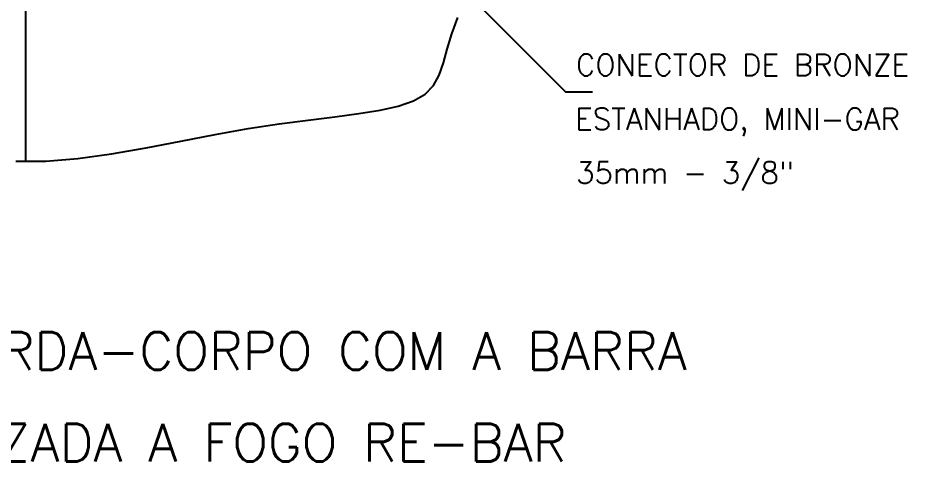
# Model space of a CAD drawing. Header units: millimetres. Extents: x -6155.1 to -6134.9, y -4399.5 to -4386.8.
# Drawn here: x -6144.86 to -6136.6, y -4399.49 to -4395.27 of the extents above; entities that cross this region are included whole.
import ezdxf
from ezdxf.enums import TextEntityAlignment as Align

# ---------------------------------------------------------------- set-up
doc = ezdxf.new("R2010")
doc.units = ezdxf.units.MM
doc.header["$LTSCALE"] = 10
doc.layers.add('Termotécnica', color=7, linetype='Continuous')
doc.styles.add('r140', font='romans.shx')
doc.styles.add('r80', font='romans.shx')

msp = doc.modelspace()

# ---------------------------------------------------------------- linework, layer by layer
at = {"layer": 'Termotécnica', "color": 3}
msp.add_line((-6144.792, -4393.8422), (-6144.792, -4396.6008), dxfattribs=at)
at = {"layer": 'Termotécnica', "color": 2}
for p, q in [((-6140.8404, -4394.8915), (-6139.7752, -4395.9584)), ((-6139.7752, -4395.9584), (-6139.5252, -4395.9584))]:
    msp.add_line(p, q, dxfattribs=at)
at = {"layer": 'Termotécnica', "color": 1}
msp.add_lwpolyline([(-6144.8829, -4396.601), (-6144.6051, -4396.6005), (-6144.3063, -4396.5754), (-6143.9932, -4396.5318), (-6143.672, -4396.4761), (-6143.3494, -4396.4145), (-6143.0319, -4396.353), (-6142.7257, -4396.2981), (-6142.4368, -4396.2542), (-6142.1678, -4396.2192), (-6141.9206, -4396.1891), (-6141.6972, -4396.1602), (-6141.4995, -4396.1286), (-6141.3295, -4396.0903), (-6141.189, -4396.0417), (-6141.0801, -4395.9788), (-6141.0027, -4395.8985), (-6140.9491, -4395.8014), (-6140.9095, -4395.6885), (-6140.8743, -4395.5611), (-6140.8338, -4395.4204), (-6140.7782, -4395.2676)], dxfattribs=at)

# ---------------------------------------------------------------- texts
at = {"layer": 'Termotécnica', "color": 2, "style": 'r80'}
for s, p in [('CONECTOR DE BRONZE', (-6139.6794, -4395.8076)), ('ESTANHADO, MINI-GAR', (-6139.6871, -4396.3092)), ('35mm - 3/8"', (-6139.6789, -4396.8081))]:
    msp.add_text(s, height=0.2, dxfattribs=at).set_placement(p)
at = {"layer": 'Termotécnica', "color": 5, "style": 'r140'}
for s, p in [('INTERLIGAÇÃO DO GUARDA-CORPO COM A BARRA', (-6144.4389, -4398.6429)), (' DE AÇO GALVANIZADA A FOGO RE-BAR', (-6144.4389, -4399.4942))]:
    msp.add_text(s, height=0.35, dxfattribs=at).set_placement(p, align=Align.BOTTOM_CENTER)

doc.saveas('drawing.dxf')
